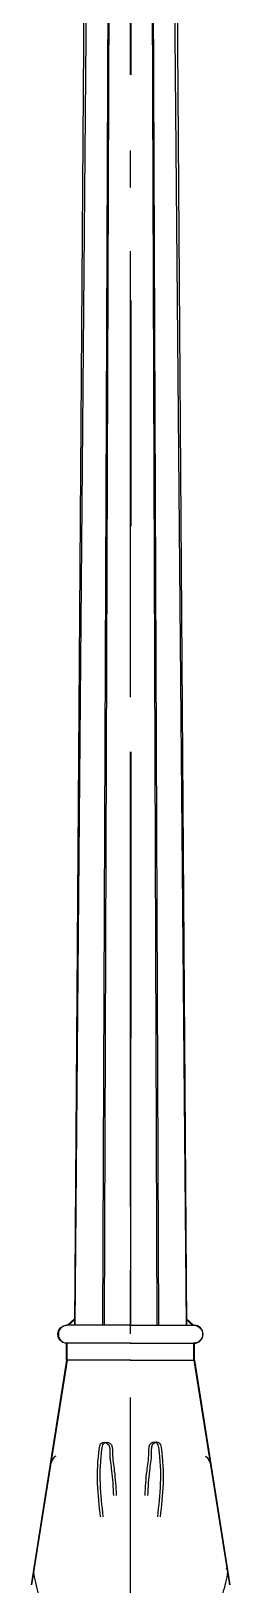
# Model space of a CAD drawing. Header units: metres. Extents: x 563124 to 573994, y 2062953 to 2068466.
# Drawn here: x 572623.66 to 572627.63, y 2065803.68 to 2065834.67 of the extents above; entities that cross this region are included whole.
import ezdxf

# ---------------------------------------------------------------- set-up
doc = ezdxf.new("R2010")
doc.units = ezdxf.units.M
doc.linetypes.add('CENTER2', pattern=[1.125, 0.75, -0.125, 0.125, -0.125])
doc.linetypes.add('CENTERX2', pattern=[101.6, 63.5, -12.7, 12.7, -12.7])
for name, color, linetype in [('duong', 4, 'CONTINUOUS'), ('HIEU', 7, 'CONTINUOUS'), ('MCN', 7, 'CONTINUOUS')]:
    doc.layers.add(name, color=color, linetype=linetype)
doc.layers.add('Kichthuoc', color=86, linetype='CONTINUOUS', lineweight=25)

# ---------------------------------------------------------------- blocks, each defined once
blk = doc.blocks.new('cd')
at = {"layer": 'duong', "color": 8}
for p, q in [((-0.184, 21.8645), (-0.3077, 7.4304)), ((-0.0963, 21.8531), (-0.1458, 7.4304)), ((0.0977, 21.8584), (0.1551, 7.4304)), ((0.2078, 21.8501), (0.3102, 7.4304)), ((0.0012, 7.4304), (-0.3498, 7.4304)), ((-0.3075, 7.463), (-0.3441, 7.4304)), ((0.0012, 7.4304), (0.3523, 7.4304)), ((0.31, 7.4654), (0.3498, 7.4304)), ((0.0012, 7.3306), (-0.3515, 7.3306)), ((-0.3515, 7.2378), (-0.3515, 7.3306)), ((0.0012, 7.3306), (-0.3498, 7.3306)), ((0.0012, 7.3306), (0.3539, 7.3306)), ((0.3539, 7.2378), (0.3539, 7.3306)), ((-0.3515, 7.2378), (-0.5483, 5.9918)), ((0.0012, 7.2378), (-0.3515, 7.2378)), ((0.0012, 7.2378), (0.3539, 7.2378)), ((0.3539, 7.2378), (0.5508, 5.9918))]:
    blk.add_line(p, q, dxfattribs=at)
at = {"layer": 'duong', "color": 8, "linetype": 'CENTER2', "ltscale": 10}
blk.add_line((0.0019, 21.8572), (0.0007, 7.4304), dxfattribs=at)
at = {"layer": 'duong', "color": 8}
for centre, start_param, end_param in [((-0.3498, 7.3805), 0.785398, 3.926991), ((0.3523, 7.3805), 3.926991, 7.068583)]:
    blk.add_ellipse(centre, major_axis=(0.0353, 0.0353), ratio=1, start_param=start_param, end_param=end_param, dxfattribs=at)
blk.add_open_spline([(0.4136, 6.7057), (0.4166, 6.7036), (0.4307, 6.6941), (0.4363, 6.6756), (0.4449, 6.6643), (0.4454, 6.6636)], degree=3, knots=[0, 0, 0, 0, 0.034627, 0.162333, 0.1709864, 0.1709864, 0.1709864, 0.1709864], dxfattribs=at)
at = {"layer": 'HIEU', "color": 8, "linetype": 'Continuous', "ltscale": 0.5}
for points, knots in [([(-0.1509, 6.3693), (-0.1645, 6.4901), (-0.179, 6.6195), (-0.1508, 6.7843), (-0.0973, 6.7815), (-0.103, 6.7023), (-0.0854, 6.6141), (-0.0816, 6.5339), (-0.0794, 6.4868)], [0, 0, 0, 0, 1.229251, 1.317525, 1.415954, 1.60283, 1.915936, 2.359641, 2.359641, 2.359641, 2.359641]), ([(0.1661, 6.3693), (0.1796, 6.4901), (0.1941, 6.6195), (0.1659, 6.7843), (0.1124, 6.7815), (0.1181, 6.7023), (0.1005, 6.6141), (0.0967, 6.5339), (0.0945, 6.4868)], [0, 0, 0, 0, 1.229251, 1.317525, 1.415954, 1.60283, 1.915936, 2.359641, 2.359641, 2.359641, 2.359641]), ([(-0.5372, 6.062), (-0.5331, 6.031), (-0.5007, 5.8785), (-0.4534, 5.8414), (-0.4219, 5.8167)], [0.760299, 0.760299, 0.760299, 0.760299, 1.6959, 3.547826, 3.547826, 3.547826, 3.547826])]:
    blk.add_open_spline(points, degree=3, knots=knots, dxfattribs=at)
blk.add_open_spline([(-0.5316, 6.0798), (-0.5324, 6.0816), (-0.5331, 6.0831), (-0.5337, 6.0844)], degree=3, dxfattribs=at)

msp = doc.modelspace()

# ---------------------------------------------------------------- linework, layer by layer
at = {"layer": 'Kichthuoc', "color": 1, "linetype": 'CENTERX2', "lineweight": -3, "ltscale": 0.1}
msp.add_line((572625.646, 2065740.107), (572625.646, 2065832.29), dxfattribs=at)

# ---------------------------------------------------------------- block references
at = {"layer": 'MCN', "lineweight": -3, "ltscale": 4, "yscale": 3.600000000093132, "zscale": 3.6}
for xscale in [-3.600000000093132, 3.600000000093132]:
    msp.add_blockref('cd', (572625.646, 2065782.111), dxfattribs=dict(at, xscale=xscale))

doc.saveas('drawing.dxf')
